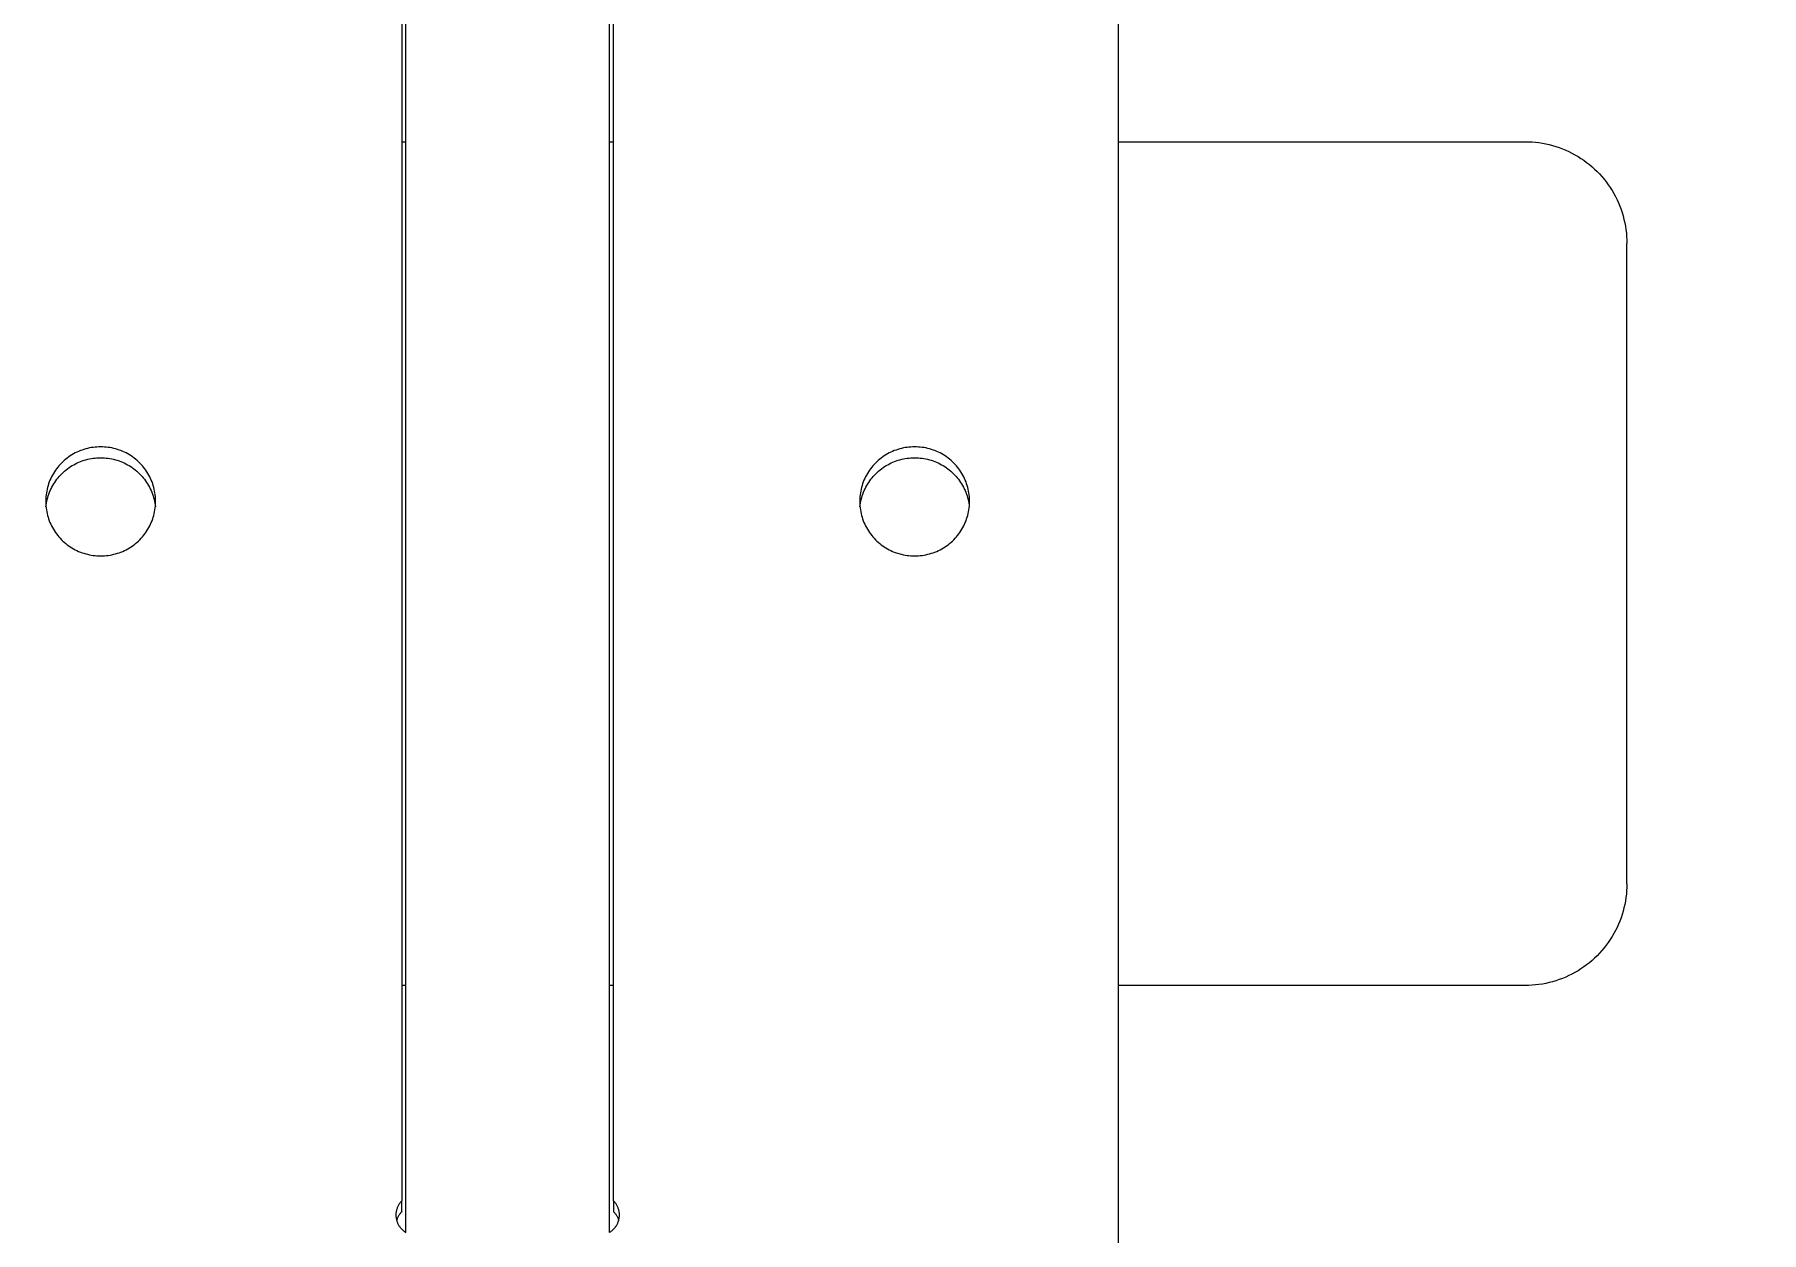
# Model space of a CAD drawing. Header units: millimetres. Extents: x -80 to 4518, y -398 to 2524.
# Drawn here: x 1618.4 to 1703.3, y 1455.9 to 1514.7 of the extents above; entities that cross this region are included whole.
import ezdxf

# ---------------------------------------------------------------- set-up
doc = ezdxf.new("R2010")
doc.units = ezdxf.units.MM
doc.layers.add('ZANO_R', color=7, linetype='Continuous', lineweight=0)
doc.layers.add('ZANO_W', color=1, linetype='Continuous', lineweight=0)
doc.styles.add('Arial', font='arial.ttf')
doc.styles.get("Standard").update_dxf_attribs({"font": 'ARIALUNI.TTF'})
doc.dimstyles.new('pl i ang', dxfattribs={"dimtxt": 50, "dimasz": 50, "dimexe": 1.25, "dimexo": 0.625, "dimgap": 10, "dimtad": 1, "dimtoh": 1, "dimtxsty": 'Standard', "dimcen": 2.5, "dimclrd": 1, "dimclre": 1, "dimclrt": 1, "dimadec": 0, "dimazin": 0, "dimtfac": 1, "dimtmove": 0, "dimatfit": 3, "dimfxl": 1, "dimarcsym": 1})

# ---------------------------------------------------------------- blocks, each defined once
blk = doc.blocks.new('*D388')
at = {"layer": 'ZANO_W', "color": 1, "lineweight": -2}
blk.add_line((2189.636, 1454.497), (2185.06, 1488.607), dxfattribs=at)
for start, end in [(97.64193, 180), (52.45452, 75.04823), (202.59371, 225.18741)]:
    blk.add_arc((2199.966, 1377.506), 102.097, start, end, dxfattribs=at)
at = {"layer": 'ZANO_W', "color": 1}
for points in [[(2226.733, 1482.799), (2225.883, 1469.493), (2186.389, 1478.696)], [(2112.243, 1339.586), (2099.168, 1336.975), (2097.87, 1377.506)]]:
    blk.add_solid(points, dxfattribs=at)
at = {"layer": 'ZANO_W', "color": 1, "insert": (2100.03, 1464.929), "char_height": 40, "attachment_point": 5, "rotation": 48.82097, "style": 'Arial'}
blk.add_mtext('82%%d', dxfattribs=at)

msp = doc.modelspace()

# ---------------------------------------------------------------- linework, layer by layer
at = {"layer": 'ZANO_R'}
for p, q in [((1671.676, 1779.187), (1671.676, 1421.527)), ((1636.676, 1455.86), (1636.676, 1710.12)), ((1646.676, 1455.86), (1646.676, 1710.12)), ((1636.476, 1581.777), (1636.476, 1457.42)), ((1646.876, 1457.42), (1646.876, 1581.777)), ((1636.476, 1509.477), (1636.676, 1509.477)), ((1646.676, 1509.477), (1646.876, 1509.477)), ((1671.676, 1509.477), (1691.676, 1509.477)), ((1691.676, 1509.477), (1691.847, 1509.474)), ((1691.847, 1509.474), (1692.017, 1509.465)), ((1692.017, 1509.465), (1692.187, 1509.45)), ((1692.187, 1509.45), (1692.357, 1509.43)), ((1692.357, 1509.43), (1692.525, 1509.404)), ((1692.525, 1509.404), (1692.693, 1509.372)), ((1692.693, 1509.372), (1692.86, 1509.334)), ((1692.86, 1509.334), (1693.025, 1509.291)), ((1693.025, 1509.291), (1693.188, 1509.242)), ((1693.188, 1509.242), (1693.35, 1509.188)), ((1693.35, 1509.188), (1693.51, 1509.128)), ((1693.51, 1509.128), (1693.668, 1509.063)), ((1693.668, 1509.063), (1693.823, 1508.992)), ((1693.823, 1508.992), (1693.976, 1508.916)), ((1693.976, 1508.916), (1694.126, 1508.835)), ((1694.126, 1508.835), (1694.274, 1508.749)), ((1694.274, 1508.749), (1694.418, 1508.657)), ((1694.418, 1508.657), (1694.559, 1508.561)), ((1694.559, 1508.561), (1694.697, 1508.461)), ((1694.697, 1508.461), (1694.831, 1508.355)), ((1694.831, 1508.355), (1694.962, 1508.245)), ((1694.962, 1508.245), (1695.089, 1508.131)), ((1695.089, 1508.131), (1695.211, 1508.012)), ((1695.211, 1508.012), (1695.33, 1507.889)), ((1695.33, 1507.889), (1695.444, 1507.763)), ((1695.444, 1507.763), (1695.554, 1507.632)), ((1695.554, 1507.632), (1695.66, 1507.498)), ((1695.66, 1507.498), (1695.761, 1507.36)), ((1695.761, 1507.36), (1695.857, 1507.219)), ((1695.857, 1507.219), (1695.948, 1507.074)), ((1695.948, 1507.074), (1696.034, 1506.927)), ((1696.034, 1506.927), (1696.115, 1506.777)), ((1696.115, 1506.777), (1696.191, 1506.624)), ((1696.191, 1506.624), (1696.262, 1506.469)), ((1696.262, 1506.469), (1696.327, 1506.311)), ((1696.327, 1506.311), (1696.387, 1506.151)), ((1696.387, 1506.151), (1696.442, 1505.989)), ((1696.442, 1505.989), (1696.49, 1505.826)), ((1696.49, 1505.826), (1696.534, 1505.66)), ((1696.534, 1505.66), (1696.571, 1505.494)), ((1696.571, 1505.494), (1696.603, 1505.326)), ((1696.603, 1505.326), (1696.629, 1505.157)), ((1696.629, 1505.157), (1696.65, 1504.988)), ((1696.65, 1504.988), (1696.664, 1504.818)), ((1696.664, 1504.818), (1696.673, 1504.647)), ((1696.673, 1504.647), (1696.676, 1504.477)), ((1696.676, 1476.725), (1696.676, 1504.477)), ((1621.305, 1494.451), (1621.213, 1494.438)), ((1621.398, 1494.462), (1621.305, 1494.451)), ((1621.49, 1494.469), (1621.398, 1494.462)), ((1621.583, 1494.473), (1621.49, 1494.469)), ((1621.676, 1494.474), (1621.583, 1494.473)), ((1621.769, 1494.473), (1621.676, 1494.474)), ((1621.862, 1494.469), (1621.769, 1494.473)), ((1621.954, 1494.462), (1621.862, 1494.469)), ((1622.047, 1494.451), (1621.954, 1494.462)), ((1622.138, 1494.438), (1622.047, 1494.451)), ((1661.305, 1494.451), (1661.213, 1494.438)), ((1661.398, 1494.462), (1661.305, 1494.451)), ((1661.49, 1494.469), (1661.398, 1494.462)), ((1661.583, 1494.473), (1661.49, 1494.469)), ((1661.676, 1494.474), (1661.583, 1494.473)), ((1661.769, 1494.473), (1661.676, 1494.474)), ((1661.862, 1494.469), (1661.769, 1494.473)), ((1661.954, 1494.462), (1661.862, 1494.469)), ((1662.047, 1494.451), (1661.954, 1494.462)), ((1662.138, 1494.438), (1662.047, 1494.451)), ((1619.687, 1493.615), (1619.626, 1493.546)), ((1619.752, 1493.682), (1619.687, 1493.615)), ((1619.818, 1493.747), (1619.752, 1493.682)), ((1619.887, 1493.809), (1619.818, 1493.747)), ((1619.958, 1493.869), (1619.887, 1493.809)), ((1620.031, 1493.927), (1619.958, 1493.869)), ((1620.106, 1493.982), (1620.031, 1493.927)), ((1620.182, 1494.034), (1620.106, 1493.982)), ((1620.261, 1494.084), (1620.182, 1494.034)), ((1620.341, 1494.131), (1620.261, 1494.084)), ((1620.275, 1493.554), (1620.354, 1493.601)), ((1620.423, 1494.175), (1620.341, 1494.131)), ((1620.354, 1493.601), (1620.435, 1493.644)), ((1620.506, 1494.216), (1620.423, 1494.175)), ((1620.435, 1493.644), (1620.518, 1493.685)), ((1620.591, 1494.254), (1620.506, 1494.216)), ((1620.518, 1493.685), (1620.602, 1493.723)), ((1620.677, 1494.29), (1620.591, 1494.254)), ((1620.602, 1493.723), (1620.687, 1493.758)), ((1620.764, 1494.322), (1620.677, 1494.29)), ((1620.687, 1493.758), (1620.773, 1493.789)), ((1620.852, 1494.351), (1620.764, 1494.322)), ((1620.773, 1493.789), (1620.86, 1493.819)), ((1620.941, 1494.378), (1620.852, 1494.351)), ((1620.86, 1493.819), (1620.949, 1493.845)), ((1621.031, 1494.401), (1620.941, 1494.378)), ((1620.949, 1493.845), (1621.038, 1493.868)), ((1621.122, 1494.421), (1621.031, 1494.401)), ((1621.038, 1493.868), (1621.128, 1493.887)), ((1621.213, 1494.438), (1621.122, 1494.421)), ((1621.128, 1493.887), (1621.218, 1493.904)), ((1621.218, 1493.904), (1621.309, 1493.918)), ((1621.309, 1493.918), (1621.4, 1493.929)), ((1621.4, 1493.929), (1621.492, 1493.936)), ((1621.492, 1493.936), (1621.584, 1493.941)), ((1621.584, 1493.941), (1621.676, 1493.942)), ((1621.676, 1493.942), (1621.768, 1493.941)), ((1621.768, 1493.941), (1621.86, 1493.936)), ((1621.86, 1493.936), (1621.951, 1493.929)), ((1621.951, 1493.929), (1622.043, 1493.918)), ((1622.043, 1493.918), (1622.134, 1493.904)), ((1622.134, 1493.904), (1622.224, 1493.887)), ((1622.23, 1494.421), (1622.138, 1494.438)), ((1622.224, 1493.887), (1622.314, 1493.868)), ((1622.321, 1494.401), (1622.23, 1494.421)), ((1622.314, 1493.868), (1622.403, 1493.845)), ((1622.411, 1494.378), (1622.321, 1494.401)), ((1622.403, 1493.845), (1622.491, 1493.819)), ((1622.5, 1494.351), (1622.411, 1494.378)), ((1622.491, 1493.819), (1622.579, 1493.789)), ((1622.588, 1494.322), (1622.5, 1494.351)), ((1622.579, 1493.789), (1622.665, 1493.758)), ((1622.675, 1494.29), (1622.588, 1494.322)), ((1622.665, 1493.758), (1622.75, 1493.723)), ((1622.761, 1494.254), (1622.675, 1494.29)), ((1622.75, 1493.723), (1622.834, 1493.685)), ((1622.845, 1494.216), (1622.761, 1494.254)), ((1622.834, 1493.685), (1622.916, 1493.644)), ((1622.929, 1494.175), (1622.845, 1494.216)), ((1622.916, 1493.644), (1622.997, 1493.601)), ((1623.011, 1494.131), (1622.929, 1494.175)), ((1622.997, 1493.601), (1623.077, 1493.554)), ((1623.091, 1494.084), (1623.011, 1494.131)), ((1623.169, 1494.034), (1623.091, 1494.084)), ((1623.246, 1493.982), (1623.169, 1494.034)), ((1623.321, 1493.927), (1623.246, 1493.982)), ((1623.394, 1493.869), (1623.321, 1493.927)), ((1623.465, 1493.809), (1623.394, 1493.869)), ((1623.533, 1493.747), (1623.465, 1493.809)), ((1623.6, 1493.682), (1623.533, 1493.747)), ((1623.664, 1493.615), (1623.6, 1493.682)), ((1623.726, 1493.546), (1623.664, 1493.615)), ((1659.687, 1493.615), (1659.626, 1493.546)), ((1659.752, 1493.682), (1659.687, 1493.615)), ((1659.818, 1493.747), (1659.752, 1493.682)), ((1659.887, 1493.809), (1659.818, 1493.747)), ((1659.958, 1493.869), (1659.887, 1493.809)), ((1660.031, 1493.927), (1659.958, 1493.869)), ((1660.106, 1493.982), (1660.031, 1493.927)), ((1660.182, 1494.034), (1660.106, 1493.982)), ((1660.261, 1494.084), (1660.182, 1494.034)), ((1660.341, 1494.131), (1660.261, 1494.084)), ((1660.275, 1493.554), (1660.354, 1493.601)), ((1660.423, 1494.175), (1660.341, 1494.131)), ((1660.354, 1493.601), (1660.435, 1493.644)), ((1660.506, 1494.216), (1660.423, 1494.175)), ((1660.435, 1493.644), (1660.518, 1493.685)), ((1660.591, 1494.254), (1660.506, 1494.216)), ((1660.518, 1493.685), (1660.602, 1493.723)), ((1660.677, 1494.29), (1660.591, 1494.254)), ((1660.602, 1493.723), (1660.687, 1493.758)), ((1660.764, 1494.322), (1660.677, 1494.29)), ((1660.687, 1493.758), (1660.773, 1493.789)), ((1660.852, 1494.351), (1660.764, 1494.322)), ((1660.773, 1493.789), (1660.86, 1493.819)), ((1660.941, 1494.378), (1660.852, 1494.351)), ((1660.86, 1493.819), (1660.949, 1493.845)), ((1661.031, 1494.401), (1660.941, 1494.378)), ((1660.949, 1493.845), (1661.038, 1493.868)), ((1661.122, 1494.421), (1661.031, 1494.401)), ((1661.038, 1493.868), (1661.128, 1493.887)), ((1661.213, 1494.438), (1661.122, 1494.421)), ((1661.128, 1493.887), (1661.218, 1493.904)), ((1661.218, 1493.904), (1661.309, 1493.918)), ((1661.309, 1493.918), (1661.4, 1493.929)), ((1661.4, 1493.929), (1661.492, 1493.936)), ((1661.492, 1493.936), (1661.584, 1493.941)), ((1661.584, 1493.941), (1661.676, 1493.942)), ((1661.676, 1493.942), (1661.768, 1493.941)), ((1661.768, 1493.941), (1661.86, 1493.936)), ((1661.86, 1493.936), (1661.951, 1493.929)), ((1661.951, 1493.929), (1662.043, 1493.918)), ((1662.043, 1493.918), (1662.134, 1493.904)), ((1662.134, 1493.904), (1662.224, 1493.887)), ((1662.23, 1494.421), (1662.138, 1494.438)), ((1662.224, 1493.887), (1662.314, 1493.868)), ((1662.321, 1494.401), (1662.23, 1494.421)), ((1662.314, 1493.868), (1662.403, 1493.845)), ((1662.411, 1494.378), (1662.321, 1494.401)), ((1662.403, 1493.845), (1662.491, 1493.819)), ((1662.5, 1494.351), (1662.411, 1494.378)), ((1662.491, 1493.819), (1662.579, 1493.789)), ((1662.588, 1494.322), (1662.5, 1494.351)), ((1662.579, 1493.789), (1662.665, 1493.758)), ((1662.675, 1494.29), (1662.588, 1494.322)), ((1662.665, 1493.758), (1662.75, 1493.723)), ((1662.761, 1494.254), (1662.675, 1494.29)), ((1662.75, 1493.723), (1662.834, 1493.685)), ((1662.845, 1494.216), (1662.761, 1494.254)), ((1662.834, 1493.685), (1662.916, 1493.644)), ((1662.929, 1494.175), (1662.845, 1494.216)), ((1662.916, 1493.644), (1662.997, 1493.601)), ((1663.011, 1494.131), (1662.929, 1494.175)), ((1662.997, 1493.601), (1663.077, 1493.554)), ((1663.091, 1494.084), (1663.011, 1494.131)), ((1663.169, 1494.034), (1663.091, 1494.084)), ((1663.246, 1493.982), (1663.169, 1494.034)), ((1663.321, 1493.927), (1663.246, 1493.982)), ((1663.394, 1493.869), (1663.321, 1493.927)), ((1663.465, 1493.809), (1663.394, 1493.869)), ((1663.533, 1493.747), (1663.465, 1493.809)), ((1663.6, 1493.682), (1663.533, 1493.747)), ((1663.664, 1493.615), (1663.6, 1493.682)), ((1663.726, 1493.546), (1663.664, 1493.615)), ((1619.152, 1492.752), (1619.12, 1492.664)), ((1619.186, 1492.838), (1619.152, 1492.752)), ((1619.224, 1492.923), (1619.186, 1492.838)), ((1619.264, 1493.007), (1619.224, 1492.923)), ((1619.308, 1493.089), (1619.264, 1493.007)), ((1619.354, 1493.169), (1619.308, 1493.089)), ((1619.403, 1493.248), (1619.354, 1493.169)), ((1619.455, 1493.325), (1619.403, 1493.248)), ((1619.419, 1492.733), (1619.471, 1492.809)), ((1619.509, 1493.401), (1619.455, 1493.325)), ((1619.471, 1492.809), (1619.526, 1492.883)), ((1619.566, 1493.474), (1619.509, 1493.401)), ((1619.526, 1492.883), (1619.583, 1492.955)), ((1619.626, 1493.546), (1619.566, 1493.474)), ((1619.583, 1492.955), (1619.642, 1493.025)), ((1619.642, 1493.025), (1619.704, 1493.093)), ((1619.704, 1493.093), (1619.768, 1493.159)), ((1619.768, 1493.159), (1619.835, 1493.223)), ((1619.835, 1493.223), (1619.903, 1493.284)), ((1619.903, 1493.284), (1619.974, 1493.343)), ((1619.974, 1493.343), (1620.046, 1493.4)), ((1620.046, 1493.4), (1620.121, 1493.454)), ((1620.121, 1493.454), (1620.197, 1493.506)), ((1620.197, 1493.506), (1620.275, 1493.554)), ((1623.077, 1493.554), (1623.155, 1493.506)), ((1623.155, 1493.506), (1623.231, 1493.454)), ((1623.231, 1493.454), (1623.306, 1493.4)), ((1623.306, 1493.4), (1623.378, 1493.343)), ((1623.378, 1493.343), (1623.449, 1493.284)), ((1623.449, 1493.284), (1623.517, 1493.223)), ((1623.517, 1493.223), (1623.583, 1493.159)), ((1623.583, 1493.159), (1623.648, 1493.093)), ((1623.648, 1493.093), (1623.709, 1493.025)), ((1623.709, 1493.025), (1623.769, 1492.955)), ((1623.786, 1493.474), (1623.726, 1493.546)), ((1623.769, 1492.955), (1623.826, 1492.883)), ((1623.843, 1493.401), (1623.786, 1493.474)), ((1623.826, 1492.883), (1623.88, 1492.809)), ((1623.897, 1493.325), (1623.843, 1493.401)), ((1623.88, 1492.809), (1623.932, 1492.733)), ((1623.949, 1493.248), (1623.897, 1493.325)), ((1623.998, 1493.169), (1623.949, 1493.248)), ((1624.044, 1493.089), (1623.998, 1493.169)), ((1624.087, 1493.007), (1624.044, 1493.089)), ((1624.128, 1492.923), (1624.087, 1493.007)), ((1624.165, 1492.838), (1624.128, 1492.923)), ((1624.2, 1492.752), (1624.165, 1492.838)), ((1624.232, 1492.664), (1624.2, 1492.752)), ((1659.152, 1492.752), (1659.12, 1492.664)), ((1659.186, 1492.838), (1659.152, 1492.752)), ((1659.224, 1492.923), (1659.186, 1492.838)), ((1659.264, 1493.007), (1659.224, 1492.923)), ((1659.308, 1493.089), (1659.264, 1493.007)), ((1659.354, 1493.169), (1659.308, 1493.089)), ((1659.403, 1493.248), (1659.354, 1493.169)), ((1659.455, 1493.325), (1659.403, 1493.248)), ((1659.419, 1492.733), (1659.471, 1492.809)), ((1659.509, 1493.401), (1659.455, 1493.325)), ((1659.471, 1492.809), (1659.526, 1492.883)), ((1659.566, 1493.474), (1659.509, 1493.401)), ((1659.526, 1492.883), (1659.583, 1492.955)), ((1659.626, 1493.546), (1659.566, 1493.474)), ((1659.583, 1492.955), (1659.642, 1493.025)), ((1659.642, 1493.025), (1659.704, 1493.093)), ((1659.704, 1493.093), (1659.768, 1493.159)), ((1659.768, 1493.159), (1659.835, 1493.223)), ((1659.835, 1493.223), (1659.903, 1493.284)), ((1659.903, 1493.284), (1659.974, 1493.343)), ((1659.974, 1493.343), (1660.046, 1493.4)), ((1660.046, 1493.4), (1660.121, 1493.454)), ((1660.121, 1493.454), (1660.197, 1493.506)), ((1660.197, 1493.506), (1660.275, 1493.554)), ((1663.077, 1493.554), (1663.155, 1493.506)), ((1663.155, 1493.506), (1663.231, 1493.454)), ((1663.231, 1493.454), (1663.306, 1493.4)), ((1663.306, 1493.4), (1663.378, 1493.343)), ((1663.378, 1493.343), (1663.449, 1493.284)), ((1663.449, 1493.284), (1663.517, 1493.223)), ((1663.517, 1493.223), (1663.583, 1493.159)), ((1663.583, 1493.159), (1663.648, 1493.093)), ((1663.648, 1493.093), (1663.709, 1493.025)), ((1663.709, 1493.025), (1663.769, 1492.955)), ((1663.786, 1493.474), (1663.726, 1493.546)), ((1663.769, 1492.955), (1663.826, 1492.883)), ((1663.843, 1493.401), (1663.786, 1493.474)), ((1663.826, 1492.883), (1663.88, 1492.809)), ((1663.897, 1493.325), (1663.843, 1493.401)), ((1663.88, 1492.809), (1663.932, 1492.733)), ((1663.949, 1493.248), (1663.897, 1493.325)), ((1663.998, 1493.169), (1663.949, 1493.248)), ((1664.044, 1493.089), (1663.998, 1493.169)), ((1664.087, 1493.007), (1664.044, 1493.089)), ((1664.128, 1492.923), (1664.087, 1493.007)), ((1664.165, 1492.838), (1664.128, 1492.923)), ((1664.2, 1492.752), (1664.165, 1492.838)), ((1664.232, 1492.664), (1664.2, 1492.752)), ((1618.979, 1491.937), (1618.976, 1491.844)), ((1618.986, 1492.03), (1618.979, 1491.937)), ((1618.996, 1492.122), (1618.986, 1492.03)), ((1619.008, 1492.214), (1618.996, 1492.122)), ((1619.025, 1492.306), (1619.008, 1492.214)), ((1619.044, 1492.397), (1619.025, 1492.306)), ((1619.032, 1491.804), (1619.053, 1491.894)), ((1619.066, 1492.487), (1619.044, 1492.397)), ((1619.053, 1491.894), (1619.076, 1491.983)), ((1619.092, 1492.576), (1619.066, 1492.487)), ((1619.076, 1491.983), (1619.103, 1492.071)), ((1619.12, 1492.664), (1619.092, 1492.576)), ((1619.103, 1492.071), (1619.132, 1492.158)), ((1619.132, 1492.158), (1619.165, 1492.244)), ((1619.165, 1492.244), (1619.2, 1492.329)), ((1619.2, 1492.329), (1619.238, 1492.413)), ((1619.238, 1492.413), (1619.279, 1492.495)), ((1619.279, 1492.495), (1619.323, 1492.576)), ((1619.323, 1492.576), (1619.37, 1492.655)), ((1619.37, 1492.655), (1619.419, 1492.733)), ((1623.932, 1492.733), (1623.982, 1492.655)), ((1623.982, 1492.655), (1624.028, 1492.576)), ((1624.028, 1492.576), (1624.072, 1492.495)), ((1624.072, 1492.495), (1624.113, 1492.413)), ((1624.113, 1492.413), (1624.152, 1492.329)), ((1624.152, 1492.329), (1624.187, 1492.244)), ((1624.187, 1492.244), (1624.22, 1492.158)), ((1624.22, 1492.158), (1624.249, 1492.071)), ((1624.26, 1492.576), (1624.232, 1492.664)), ((1624.249, 1492.071), (1624.276, 1491.983)), ((1624.286, 1492.487), (1624.26, 1492.576)), ((1624.276, 1491.983), (1624.299, 1491.894)), ((1624.308, 1492.397), (1624.286, 1492.487)), ((1624.299, 1491.894), (1624.32, 1491.804)), ((1624.327, 1492.306), (1624.308, 1492.397)), ((1624.343, 1492.214), (1624.327, 1492.306)), ((1624.356, 1492.122), (1624.343, 1492.214)), ((1624.366, 1492.03), (1624.356, 1492.122)), ((1624.372, 1491.937), (1624.366, 1492.03)), ((1624.375, 1491.844), (1624.372, 1491.937)), ((1658.979, 1491.937), (1658.976, 1491.844)), ((1658.986, 1492.03), (1658.979, 1491.937)), ((1658.996, 1492.122), (1658.986, 1492.03)), ((1659.008, 1492.214), (1658.996, 1492.122)), ((1659.025, 1492.306), (1659.008, 1492.214)), ((1659.044, 1492.397), (1659.025, 1492.306)), ((1659.032, 1491.804), (1659.053, 1491.894)), ((1659.066, 1492.487), (1659.044, 1492.397)), ((1659.053, 1491.894), (1659.076, 1491.983)), ((1659.092, 1492.576), (1659.066, 1492.487)), ((1659.076, 1491.983), (1659.103, 1492.071)), ((1659.12, 1492.664), (1659.092, 1492.576)), ((1659.103, 1492.071), (1659.132, 1492.158)), ((1659.132, 1492.158), (1659.165, 1492.244)), ((1659.165, 1492.244), (1659.2, 1492.329)), ((1659.2, 1492.329), (1659.238, 1492.413)), ((1659.238, 1492.413), (1659.279, 1492.495)), ((1659.279, 1492.495), (1659.323, 1492.576)), ((1659.323, 1492.576), (1659.37, 1492.655)), ((1659.37, 1492.655), (1659.419, 1492.733)), ((1663.932, 1492.733), (1663.982, 1492.655)), ((1663.982, 1492.655), (1664.028, 1492.576)), ((1664.028, 1492.576), (1664.072, 1492.495)), ((1664.072, 1492.495), (1664.113, 1492.413)), ((1664.113, 1492.413), (1664.152, 1492.329)), ((1664.152, 1492.329), (1664.187, 1492.244)), ((1664.187, 1492.244), (1664.22, 1492.158)), ((1664.22, 1492.158), (1664.249, 1492.071)), ((1664.26, 1492.576), (1664.232, 1492.664)), ((1664.249, 1492.071), (1664.276, 1491.983)), ((1664.286, 1492.487), (1664.26, 1492.576)), ((1664.276, 1491.983), (1664.299, 1491.894)), ((1664.308, 1492.397), (1664.286, 1492.487)), ((1664.299, 1491.894), (1664.32, 1491.804)), ((1664.327, 1492.306), (1664.308, 1492.397)), ((1664.343, 1492.214), (1664.327, 1492.306)), ((1664.356, 1492.122), (1664.343, 1492.214)), ((1664.366, 1492.03), (1664.356, 1492.122)), ((1664.372, 1491.937), (1664.366, 1492.03)), ((1664.375, 1491.844), (1664.372, 1491.937)), ((1618.976, 1491.844), (1618.976, 1491.751)), ((1618.976, 1491.751), (1618.979, 1491.658)), ((1618.979, 1491.658), (1618.986, 1491.566)), ((1618.986, 1491.566), (1618.996, 1491.473)), ((1618.989, 1491.532), (1619, 1491.623)), ((1618.996, 1491.473), (1619.008, 1491.381)), ((1619, 1491.623), (1619.015, 1491.714)), ((1619.008, 1491.381), (1619.025, 1491.29)), ((1619.015, 1491.714), (1619.032, 1491.804)), ((1619.025, 1491.29), (1619.044, 1491.199)), ((1619.044, 1491.199), (1619.066, 1491.109)), ((1619.066, 1491.109), (1619.092, 1491.019)), ((1624.26, 1491.019), (1624.286, 1491.109)), ((1624.286, 1491.109), (1624.308, 1491.199)), ((1624.308, 1491.199), (1624.327, 1491.29)), ((1624.32, 1491.804), (1624.337, 1491.714)), ((1624.327, 1491.29), (1624.343, 1491.381)), ((1624.337, 1491.714), (1624.351, 1491.623)), ((1624.343, 1491.381), (1624.356, 1491.473)), ((1624.351, 1491.623), (1624.363, 1491.532)), ((1624.356, 1491.473), (1624.366, 1491.566)), ((1624.366, 1491.566), (1624.372, 1491.658)), ((1624.372, 1491.658), (1624.375, 1491.751)), ((1624.375, 1491.751), (1624.375, 1491.844)), ((1658.976, 1491.844), (1658.976, 1491.751)), ((1658.976, 1491.751), (1658.979, 1491.658)), ((1658.979, 1491.658), (1658.986, 1491.566)), ((1658.986, 1491.566), (1658.996, 1491.473)), ((1658.989, 1491.532), (1659, 1491.623)), ((1658.996, 1491.473), (1659.008, 1491.381)), ((1659, 1491.623), (1659.015, 1491.714)), ((1659.008, 1491.381), (1659.025, 1491.29)), ((1659.015, 1491.714), (1659.032, 1491.804)), ((1659.025, 1491.29), (1659.044, 1491.199)), ((1659.044, 1491.199), (1659.066, 1491.109)), ((1659.066, 1491.109), (1659.092, 1491.019)), ((1664.26, 1491.019), (1664.286, 1491.109)), ((1664.286, 1491.109), (1664.308, 1491.199)), ((1664.308, 1491.199), (1664.327, 1491.29)), ((1664.32, 1491.804), (1664.337, 1491.714)), ((1664.327, 1491.29), (1664.343, 1491.381)), ((1664.337, 1491.714), (1664.351, 1491.623)), ((1664.343, 1491.381), (1664.356, 1491.473)), ((1664.351, 1491.623), (1664.363, 1491.532)), ((1664.356, 1491.473), (1664.366, 1491.566)), ((1664.366, 1491.566), (1664.372, 1491.658)), ((1664.372, 1491.658), (1664.375, 1491.751)), ((1664.375, 1491.751), (1664.375, 1491.844)), ((1619.092, 1491.019), (1619.12, 1490.931)), ((1619.12, 1490.931), (1619.152, 1490.844)), ((1619.152, 1490.844), (1619.186, 1490.757)), ((1619.186, 1490.757), (1619.224, 1490.672)), ((1619.224, 1490.672), (1619.264, 1490.589)), ((1619.264, 1490.589), (1619.308, 1490.507)), ((1619.308, 1490.507), (1619.354, 1490.426)), ((1619.354, 1490.426), (1619.403, 1490.347)), ((1619.403, 1490.347), (1619.455, 1490.27)), ((1619.455, 1490.27), (1619.509, 1490.195)), ((1623.843, 1490.195), (1623.897, 1490.27)), ((1623.897, 1490.27), (1623.949, 1490.347)), ((1623.949, 1490.347), (1623.998, 1490.426)), ((1623.998, 1490.426), (1624.044, 1490.507)), ((1624.044, 1490.507), (1624.087, 1490.589)), ((1624.087, 1490.589), (1624.128, 1490.672)), ((1624.128, 1490.672), (1624.165, 1490.757)), ((1624.165, 1490.757), (1624.2, 1490.844)), ((1624.2, 1490.844), (1624.232, 1490.931)), ((1624.232, 1490.931), (1624.26, 1491.019)), ((1659.092, 1491.019), (1659.12, 1490.931)), ((1659.12, 1490.931), (1659.152, 1490.844)), ((1659.152, 1490.844), (1659.186, 1490.757)), ((1659.186, 1490.757), (1659.224, 1490.672)), ((1659.224, 1490.672), (1659.264, 1490.589)), ((1659.264, 1490.589), (1659.308, 1490.507)), ((1659.308, 1490.507), (1659.354, 1490.426)), ((1659.354, 1490.426), (1659.403, 1490.347)), ((1659.403, 1490.347), (1659.455, 1490.27)), ((1659.455, 1490.27), (1659.509, 1490.195)), ((1663.843, 1490.195), (1663.897, 1490.27)), ((1663.897, 1490.27), (1663.949, 1490.347)), ((1663.949, 1490.347), (1663.998, 1490.426)), ((1663.998, 1490.426), (1664.044, 1490.507)), ((1664.044, 1490.507), (1664.087, 1490.589)), ((1664.087, 1490.589), (1664.128, 1490.672)), ((1664.128, 1490.672), (1664.165, 1490.757)), ((1664.165, 1490.757), (1664.2, 1490.844)), ((1664.2, 1490.844), (1664.232, 1490.931)), ((1664.232, 1490.931), (1664.26, 1491.019)), ((1619.509, 1490.195), (1619.566, 1490.121)), ((1619.566, 1490.121), (1619.626, 1490.05)), ((1619.626, 1490.05), (1619.687, 1489.981)), ((1619.687, 1489.981), (1619.752, 1489.913)), ((1619.752, 1489.913), (1619.818, 1489.849)), ((1619.818, 1489.849), (1619.887, 1489.786)), ((1619.887, 1489.786), (1619.958, 1489.726)), ((1619.958, 1489.726), (1620.031, 1489.668)), ((1620.031, 1489.668), (1620.106, 1489.614)), ((1620.106, 1489.614), (1620.182, 1489.561)), ((1620.182, 1489.561), (1620.261, 1489.511)), ((1620.261, 1489.511), (1620.341, 1489.465)), ((1620.341, 1489.465), (1620.423, 1489.42)), ((1620.423, 1489.42), (1620.506, 1489.379)), ((1620.506, 1489.379), (1620.591, 1489.341)), ((1622.761, 1489.341), (1622.845, 1489.379)), ((1622.845, 1489.379), (1622.929, 1489.42)), ((1622.929, 1489.42), (1623.011, 1489.465)), ((1623.011, 1489.465), (1623.091, 1489.511)), ((1623.091, 1489.511), (1623.169, 1489.561)), ((1623.169, 1489.561), (1623.246, 1489.614)), ((1623.246, 1489.614), (1623.321, 1489.668)), ((1623.321, 1489.668), (1623.394, 1489.726)), ((1623.394, 1489.726), (1623.465, 1489.786)), ((1623.465, 1489.786), (1623.533, 1489.849)), ((1623.533, 1489.849), (1623.6, 1489.913)), ((1623.6, 1489.913), (1623.664, 1489.981)), ((1623.664, 1489.981), (1623.726, 1490.05)), ((1623.726, 1490.05), (1623.786, 1490.121)), ((1623.786, 1490.121), (1623.843, 1490.195)), ((1659.509, 1490.195), (1659.566, 1490.121)), ((1659.566, 1490.121), (1659.626, 1490.05)), ((1659.626, 1490.05), (1659.687, 1489.981)), ((1659.687, 1489.981), (1659.752, 1489.913)), ((1659.752, 1489.913), (1659.818, 1489.849)), ((1659.818, 1489.849), (1659.887, 1489.786)), ((1659.887, 1489.786), (1659.958, 1489.726)), ((1659.958, 1489.726), (1660.031, 1489.668)), ((1660.031, 1489.668), (1660.106, 1489.614)), ((1660.106, 1489.614), (1660.182, 1489.561)), ((1660.182, 1489.561), (1660.261, 1489.511)), ((1660.261, 1489.511), (1660.341, 1489.465)), ((1660.341, 1489.465), (1660.423, 1489.42)), ((1660.423, 1489.42), (1660.506, 1489.379)), ((1660.506, 1489.379), (1660.591, 1489.341)), ((1662.761, 1489.341), (1662.845, 1489.379)), ((1662.845, 1489.379), (1662.929, 1489.42)), ((1662.929, 1489.42), (1663.011, 1489.465)), ((1663.011, 1489.465), (1663.091, 1489.511)), ((1663.091, 1489.511), (1663.169, 1489.561)), ((1663.169, 1489.561), (1663.246, 1489.614)), ((1663.246, 1489.614), (1663.321, 1489.668)), ((1663.321, 1489.668), (1663.394, 1489.726)), ((1663.394, 1489.726), (1663.465, 1489.786)), ((1663.465, 1489.786), (1663.533, 1489.849)), ((1663.533, 1489.849), (1663.6, 1489.913)), ((1663.6, 1489.913), (1663.664, 1489.981)), ((1663.664, 1489.981), (1663.726, 1490.05)), ((1663.726, 1490.05), (1663.786, 1490.121)), ((1663.786, 1490.121), (1663.843, 1490.195)), ((1620.591, 1489.341), (1620.677, 1489.306)), ((1620.677, 1489.306), (1620.764, 1489.273)), ((1620.764, 1489.273), (1620.852, 1489.244)), ((1620.852, 1489.244), (1620.941, 1489.218)), ((1620.941, 1489.218), (1621.031, 1489.195)), ((1621.031, 1489.195), (1621.122, 1489.175)), ((1621.122, 1489.175), (1621.213, 1489.158)), ((1621.213, 1489.158), (1621.305, 1489.144)), ((1621.305, 1489.144), (1621.398, 1489.134)), ((1621.398, 1489.134), (1621.49, 1489.126)), ((1621.49, 1489.126), (1621.583, 1489.122)), ((1621.583, 1489.122), (1621.676, 1489.122)), ((1621.676, 1489.122), (1621.769, 1489.122)), ((1621.769, 1489.122), (1621.862, 1489.126)), ((1621.862, 1489.126), (1621.954, 1489.134)), ((1621.954, 1489.134), (1622.047, 1489.144)), ((1622.047, 1489.144), (1622.138, 1489.158)), ((1622.138, 1489.158), (1622.23, 1489.175)), ((1622.23, 1489.175), (1622.321, 1489.195)), ((1622.321, 1489.195), (1622.411, 1489.218)), ((1622.411, 1489.218), (1622.5, 1489.244)), ((1622.5, 1489.244), (1622.588, 1489.273)), ((1622.588, 1489.273), (1622.675, 1489.306)), ((1622.675, 1489.306), (1622.761, 1489.341)), ((1660.591, 1489.341), (1660.677, 1489.306)), ((1660.677, 1489.306), (1660.764, 1489.273)), ((1660.764, 1489.273), (1660.852, 1489.244)), ((1660.852, 1489.244), (1660.941, 1489.218)), ((1660.941, 1489.218), (1661.031, 1489.195)), ((1661.031, 1489.195), (1661.122, 1489.175)), ((1661.122, 1489.175), (1661.213, 1489.158)), ((1661.213, 1489.158), (1661.305, 1489.144)), ((1661.305, 1489.144), (1661.398, 1489.134)), ((1661.398, 1489.134), (1661.49, 1489.126)), ((1661.49, 1489.126), (1661.583, 1489.122)), ((1661.583, 1489.122), (1661.676, 1489.122)), ((1661.676, 1489.122), (1661.769, 1489.122)), ((1661.769, 1489.122), (1661.862, 1489.126)), ((1661.862, 1489.126), (1661.954, 1489.134)), ((1661.954, 1489.134), (1662.047, 1489.144)), ((1662.047, 1489.144), (1662.138, 1489.158)), ((1662.138, 1489.158), (1662.23, 1489.175)), ((1662.23, 1489.175), (1662.321, 1489.195)), ((1662.321, 1489.195), (1662.411, 1489.218)), ((1662.411, 1489.218), (1662.5, 1489.244)), ((1662.5, 1489.244), (1662.588, 1489.273)), ((1662.588, 1489.273), (1662.675, 1489.306)), ((1662.675, 1489.306), (1662.761, 1489.341)), ((1696.676, 1473.002), (1696.676, 1476.725)), ((1696.65, 1472.49), (1696.629, 1472.321)), ((1696.664, 1472.661), (1696.65, 1472.49)), ((1696.673, 1472.831), (1696.664, 1472.661)), ((1696.676, 1473.002), (1696.673, 1472.831)), ((1696.49, 1471.653), (1696.442, 1471.489)), ((1696.534, 1471.818), (1696.49, 1471.653)), ((1696.571, 1471.984), (1696.534, 1471.818)), ((1696.603, 1472.152), (1696.571, 1471.984)), ((1696.629, 1472.321), (1696.603, 1472.152)), ((1696.115, 1470.701), (1696.034, 1470.551)), ((1696.191, 1470.854), (1696.115, 1470.701)), ((1696.262, 1471.01), (1696.191, 1470.854)), ((1696.327, 1471.167), (1696.262, 1471.01)), ((1696.387, 1471.327), (1696.327, 1471.167)), ((1696.442, 1471.489), (1696.387, 1471.327)), ((1695.554, 1469.846), (1695.444, 1469.716)), ((1695.66, 1469.981), (1695.554, 1469.846)), ((1695.761, 1470.118), (1695.66, 1469.981)), ((1695.857, 1470.259), (1695.761, 1470.118)), ((1695.948, 1470.404), (1695.857, 1470.259)), ((1696.034, 1470.551), (1695.948, 1470.404)), ((1694.697, 1469.018), (1694.559, 1468.917)), ((1694.831, 1469.123), (1694.697, 1469.018)), ((1694.962, 1469.233), (1694.831, 1469.123)), ((1695.089, 1469.348), (1694.962, 1469.233)), ((1695.211, 1469.466), (1695.089, 1469.348)), ((1695.33, 1469.589), (1695.211, 1469.466)), ((1695.444, 1469.716), (1695.33, 1469.589)), ((1692.86, 1468.144), (1692.693, 1468.106)), ((1693.025, 1468.187), (1692.86, 1468.144)), ((1693.188, 1468.236), (1693.025, 1468.187)), ((1693.35, 1468.29), (1693.188, 1468.236)), ((1693.51, 1468.35), (1693.35, 1468.29)), ((1693.668, 1468.416), (1693.51, 1468.35)), ((1693.823, 1468.486), (1693.668, 1468.416)), ((1693.976, 1468.562), (1693.823, 1468.486)), ((1694.126, 1468.643), (1693.976, 1468.562)), ((1694.274, 1468.73), (1694.126, 1468.643)), ((1694.418, 1468.821), (1694.274, 1468.73)), ((1694.559, 1468.917), (1694.418, 1468.821)), ((1636.676, 1468.002), (1636.476, 1468.002)), ((1646.876, 1468.002), (1646.676, 1468.002)), ((1691.676, 1468.002), (1671.676, 1468.002)), ((1691.847, 1468.005), (1691.676, 1468.002)), ((1692.017, 1468.013), (1691.847, 1468.005)), ((1692.187, 1468.028), (1692.017, 1468.013)), ((1692.357, 1468.048), (1692.187, 1468.028)), ((1692.525, 1468.074), (1692.357, 1468.048)), ((1692.693, 1468.106), (1692.525, 1468.074)), ((1636.265, 1457.111), (1636.252, 1457.08)), ((1636.279, 1457.143), (1636.265, 1457.111)), ((1636.294, 1457.173), (1636.279, 1457.143)), ((1636.31, 1457.203), (1636.294, 1457.173)), ((1636.328, 1457.233), (1636.31, 1457.203)), ((1636.346, 1457.262), (1636.328, 1457.233)), ((1636.365, 1457.29), (1636.346, 1457.262)), ((1636.386, 1457.317), (1636.365, 1457.29)), ((1636.407, 1457.344), (1636.386, 1457.317)), ((1636.429, 1457.37), (1636.407, 1457.344)), ((1636.452, 1457.396), (1636.429, 1457.37)), ((1636.476, 1457.42), (1636.452, 1457.396)), ((1636.476, 1456.888), (1636.476, 1457.42)), ((1646.876, 1457.42), (1646.876, 1456.888)), ((1646.9, 1457.396), (1646.876, 1457.42)), ((1646.923, 1457.37), (1646.9, 1457.396)), ((1646.945, 1457.344), (1646.923, 1457.37)), ((1646.966, 1457.317), (1646.945, 1457.344)), ((1646.986, 1457.29), (1646.966, 1457.317)), ((1647.006, 1457.262), (1646.986, 1457.29)), ((1647.024, 1457.233), (1647.006, 1457.262)), ((1647.041, 1457.203), (1647.024, 1457.233)), ((1647.058, 1457.173), (1647.041, 1457.203)), ((1647.073, 1457.143), (1647.058, 1457.173)), ((1647.087, 1457.111), (1647.073, 1457.143)), ((1647.1, 1457.08), (1647.087, 1457.111)), ((1636.184, 1456.747), (1636.183, 1456.712)), ((1636.183, 1456.712), (1636.184, 1456.678)), ((1636.185, 1456.781), (1636.184, 1456.747)), ((1636.184, 1456.678), (1636.186, 1456.644)), ((1636.188, 1456.815), (1636.185, 1456.781)), ((1636.186, 1456.644), (1636.189, 1456.61)), ((1636.192, 1456.849), (1636.188, 1456.815)), ((1636.189, 1456.61), (1636.194, 1456.576)), ((1636.197, 1456.883), (1636.192, 1456.849)), ((1636.194, 1456.576), (1636.199, 1456.542)), ((1636.203, 1456.916), (1636.197, 1456.883)), ((1636.199, 1456.542), (1636.206, 1456.509)), ((1636.211, 1456.95), (1636.203, 1456.916)), ((1636.206, 1456.509), (1636.214, 1456.475)), ((1636.219, 1456.983), (1636.211, 1456.95)), ((1636.214, 1456.475), (1636.223, 1456.443)), ((1636.229, 1457.015), (1636.219, 1456.983)), ((1636.229, 1456.486), (1636.22, 1456.453)), ((1636.223, 1456.443), (1636.233, 1456.41)), ((1636.24, 1457.048), (1636.229, 1457.015)), ((1636.24, 1456.518), (1636.229, 1456.486)), ((1636.233, 1456.41), (1636.244, 1456.378)), ((1636.252, 1457.08), (1636.24, 1457.048)), ((1636.252, 1456.55), (1636.24, 1456.518)), ((1636.244, 1456.378), (1636.256, 1456.346)), ((1636.265, 1456.581), (1636.252, 1456.55)), ((1636.256, 1456.346), (1636.27, 1456.314)), ((1636.28, 1456.612), (1636.265, 1456.581)), ((1636.27, 1456.314), (1636.284, 1456.283)), ((1636.295, 1456.643), (1636.28, 1456.612)), ((1636.284, 1456.283), (1636.3, 1456.253)), ((1636.311, 1456.673), (1636.295, 1456.643)), ((1636.3, 1456.253), (1636.317, 1456.223)), ((1636.328, 1456.702), (1636.311, 1456.673)), ((1636.347, 1456.731), (1636.328, 1456.702)), ((1636.366, 1456.759), (1636.347, 1456.731)), ((1636.386, 1456.786), (1636.366, 1456.759)), ((1636.407, 1456.813), (1636.386, 1456.786)), ((1636.429, 1456.839), (1636.407, 1456.813)), ((1636.452, 1456.864), (1636.429, 1456.839)), ((1636.476, 1456.888), (1636.452, 1456.864)), ((1646.876, 1456.888), (1646.9, 1456.864)), ((1646.9, 1456.864), (1646.923, 1456.839)), ((1646.923, 1456.839), (1646.945, 1456.813)), ((1646.945, 1456.813), (1646.966, 1456.786)), ((1646.966, 1456.786), (1646.986, 1456.759)), ((1646.986, 1456.759), (1647.005, 1456.731)), ((1647.005, 1456.731), (1647.023, 1456.702)), ((1647.023, 1456.702), (1647.041, 1456.673)), ((1647.035, 1456.223), (1647.052, 1456.253)), ((1647.041, 1456.673), (1647.057, 1456.643)), ((1647.052, 1456.253), (1647.067, 1456.283)), ((1647.057, 1456.643), (1647.072, 1456.612)), ((1647.067, 1456.283), (1647.082, 1456.314)), ((1647.072, 1456.612), (1647.086, 1456.581)), ((1647.082, 1456.314), (1647.095, 1456.346)), ((1647.086, 1456.581), (1647.099, 1456.55)), ((1647.095, 1456.346), (1647.108, 1456.378)), ((1647.099, 1456.55), (1647.111, 1456.518)), ((1647.112, 1457.048), (1647.1, 1457.08)), ((1647.108, 1456.378), (1647.119, 1456.41)), ((1647.111, 1456.518), (1647.122, 1456.486)), ((1647.123, 1457.015), (1647.112, 1457.048)), ((1647.119, 1456.41), (1647.129, 1456.443)), ((1647.122, 1456.486), (1647.132, 1456.453)), ((1647.133, 1456.983), (1647.123, 1457.015)), ((1647.129, 1456.443), (1647.138, 1456.475)), ((1647.141, 1456.95), (1647.133, 1456.983)), ((1647.138, 1456.475), (1647.146, 1456.509)), ((1647.149, 1456.916), (1647.141, 1456.95)), ((1647.146, 1456.509), (1647.153, 1456.542)), ((1647.155, 1456.883), (1647.149, 1456.916)), ((1647.153, 1456.542), (1647.158, 1456.576)), ((1647.16, 1456.849), (1647.155, 1456.883)), ((1647.158, 1456.576), (1647.163, 1456.61)), ((1647.164, 1456.815), (1647.16, 1456.849)), ((1647.163, 1456.61), (1647.166, 1456.644)), ((1647.167, 1456.781), (1647.164, 1456.815)), ((1647.166, 1456.644), (1647.168, 1456.678)), ((1647.168, 1456.747), (1647.167, 1456.781)), ((1647.169, 1456.712), (1647.168, 1456.747)), ((1647.168, 1456.678), (1647.169, 1456.712)), ((1636.317, 1456.223), (1636.334, 1456.194)), ((1636.334, 1456.194), (1636.353, 1456.165)), ((1636.353, 1456.165), (1636.373, 1456.137)), ((1636.373, 1456.137), (1636.393, 1456.11)), ((1636.393, 1456.11), (1636.415, 1456.083)), ((1636.415, 1456.083), (1636.438, 1456.058)), ((1636.438, 1456.058), (1636.461, 1456.033)), ((1636.461, 1456.033), (1636.485, 1456.009)), ((1636.485, 1456.009), (1636.51, 1455.985)), ((1636.51, 1455.985), (1636.536, 1455.963)), ((1636.536, 1455.963), (1636.563, 1455.941)), ((1636.563, 1455.941), (1636.59, 1455.921)), ((1636.59, 1455.921), (1636.618, 1455.901)), ((1636.618, 1455.901), (1636.647, 1455.883)), ((1636.647, 1455.883), (1636.676, 1455.865)), ((1646.676, 1455.865), (1646.705, 1455.883)), ((1646.705, 1455.883), (1646.734, 1455.901)), ((1646.734, 1455.901), (1646.762, 1455.921)), ((1646.762, 1455.921), (1646.789, 1455.941)), ((1646.789, 1455.941), (1646.816, 1455.963)), ((1646.816, 1455.963), (1646.842, 1455.985)), ((1646.842, 1455.985), (1646.867, 1456.009)), ((1646.867, 1456.009), (1646.891, 1456.033)), ((1646.891, 1456.033), (1646.914, 1456.058)), ((1646.914, 1456.058), (1646.937, 1456.083)), ((1646.937, 1456.083), (1646.958, 1456.11)), ((1646.958, 1456.11), (1646.979, 1456.137)), ((1646.979, 1456.137), (1646.999, 1456.165)), ((1646.999, 1456.165), (1647.017, 1456.194)), ((1647.017, 1456.194), (1647.035, 1456.223))]:
    msp.add_line(p, q, dxfattribs=at)

# ---------------------------------------------------------------- dimensions: what is measured, and where the dimension line sits
at = {"layer": 'ZANO_W'}
dim = msp.add_angular_dim_2l(base=(2141.268, 1461.042), line1=((-78.201, 1377.506), (3090.505, 1377.506)), line2=((2194.69, 1416.834), (2190.966, 1444.585)), dimstyle='pl i ang', override={"dimtxt": 40, "dimasz": 40, "dimexe": 10, "dimexo": 10, "dimtoh": 0, "dimdec": 0, "dimtxsty": 'Arial', "dimtdec": 0, "dimtmove": 1}, dxfattribs=at)
dim.commit()
dim.dimension.update_dxf_attribs({"geometry": '*D388', "text_midpoint": (2100.03, 1464.929)})

doc.saveas('drawing.dxf')
